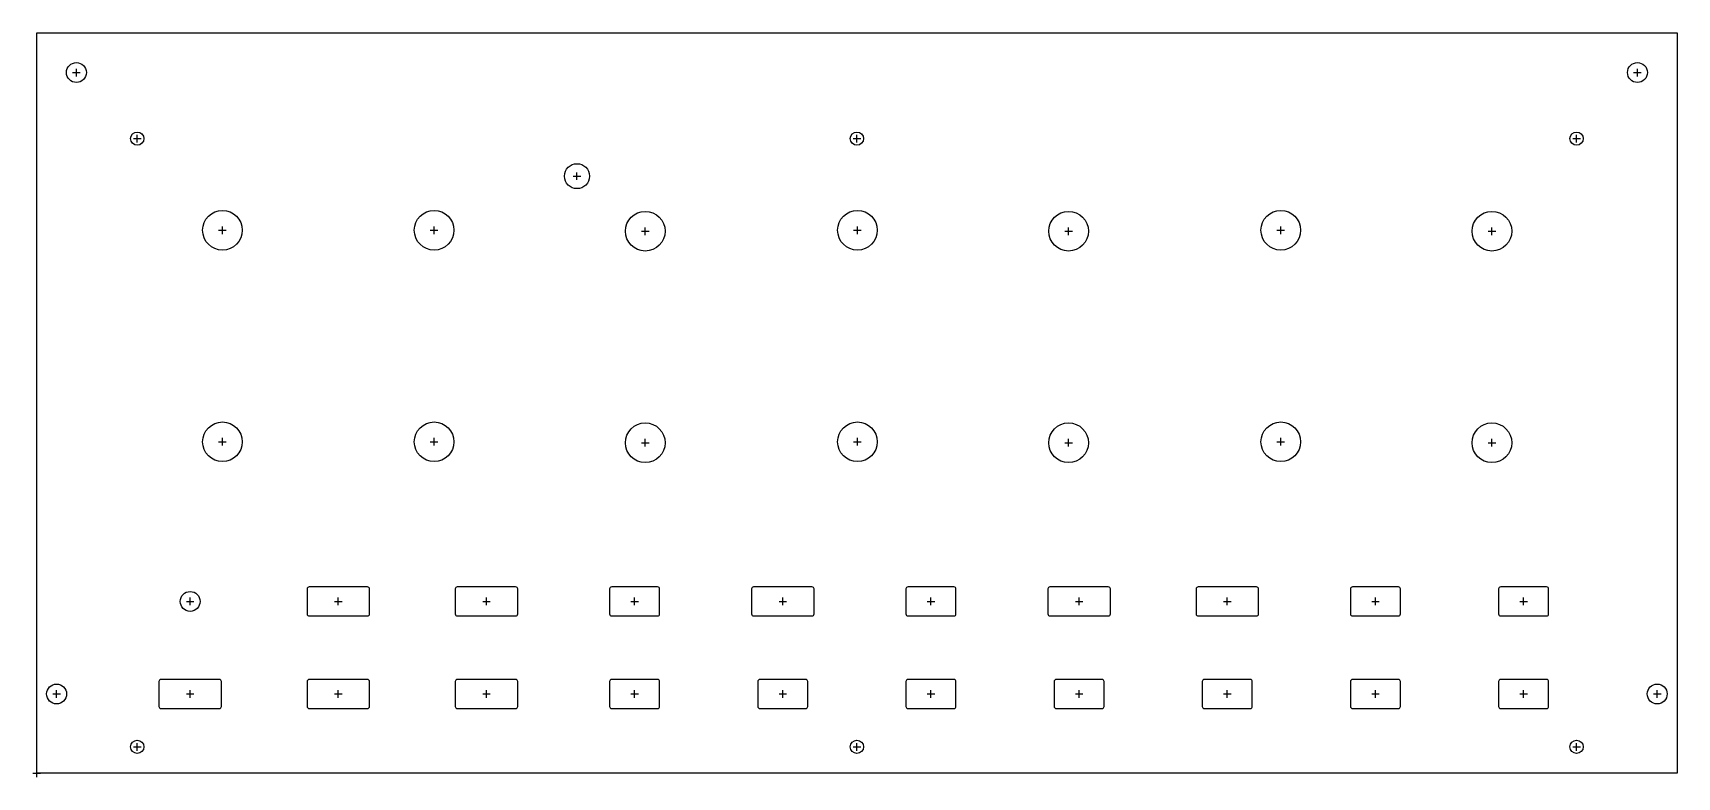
# Model space of a CAD drawing. Header units: millimetres. Extents: x -1 to 394, y -1 to 178.
import ezdxf

# ---------------------------------------------------------------- set-up
doc = ezdxf.new("R2010")
doc.units = ezdxf.units.MM
doc.layers.add('Contour', color=7, linetype='CONTINUOUS')
doc.layers.add('Reference_points', color=1, linetype='CONTINUOUS')

msp = doc.modelspace()

# ---------------------------------------------------------------- linework, layer by layer
at = {"layer": 'Contour', "color": 7, "linetype": 'CONTINUOUS'}
for p, q in [((0, 0), (0, 177.8)), ((0, 177.8), (393.7, 177.8)), ((393.7, 177.8), (393.7, 0)), ((64.89, 44.275), (64.89, 38.275)), ((79.39, 44.775), (65.39, 44.775)), ((79.89, 38.275), (79.89, 44.275)), ((100.45, 44.275), (100.45, 38.275)), ((114.95, 44.775), (100.95, 44.775)), ((115.45, 38.275), (115.45, 44.275)), ((137.51, 44.275), (137.51, 38.275)), ((149.01, 44.775), (138.01, 44.775)), ((149.51, 38.275), (149.51, 44.275)), ((171.57, 44.275), (171.57, 38.275)), ((186.07, 44.775), (172.07, 44.775)), ((186.57, 38.275), (186.57, 44.275)), ((208.63, 44.275), (208.63, 38.275)), ((220.13, 44.775), (209.13, 44.775)), ((220.63, 38.275), (220.63, 44.275)), ((242.69, 44.275), (242.69, 38.275)), ((257.19, 44.775), (243.19, 44.775)), ((257.69, 38.275), (257.69, 44.275)), ((278.25, 44.275), (278.25, 38.275)), ((292.75, 44.775), (278.75, 44.775)), ((293.25, 38.275), (293.25, 44.275)), ((315.31, 44.275), (315.31, 38.275)), ((326.81, 44.775), (315.81, 44.775)), ((327.31, 38.275), (327.31, 44.275)), ((350.87, 44.275), (350.87, 38.275)), ((362.37, 44.775), (351.37, 44.775)), ((362.87, 38.275), (362.87, 44.275)), ((65.39, 37.775), (79.39, 37.775)), ((100.95, 37.775), (114.95, 37.775)), ((138.01, 37.775), (149.01, 37.775)), ((172.07, 37.775), (186.07, 37.775)), ((209.13, 37.775), (220.13, 37.775)), ((243.19, 37.775), (257.19, 37.775)), ((278.75, 37.775), (292.75, 37.775)), ((315.81, 37.775), (326.81, 37.775)), ((351.37, 37.775), (362.37, 37.775)), ((29.33, 22.05), (29.33, 16.05)), ((43.83, 22.55), (29.83, 22.55)), ((44.33, 16.05), (44.33, 22.05)), ((64.89, 22.05), (64.89, 16.05)), ((79.39, 22.55), (65.39, 22.55)), ((79.89, 16.05), (79.89, 22.05)), ((100.45, 22.05), (100.45, 16.05)), ((114.95, 22.55), (100.95, 22.55)), ((115.45, 16.05), (115.45, 22.05)), ((137.51, 22.05), (137.51, 16.05)), ((149.01, 22.55), (138.01, 22.55)), ((149.51, 16.05), (149.51, 22.05)), ((173.07, 22.05), (173.07, 16.05)), ((184.57, 22.55), (173.57, 22.55)), ((185.07, 16.05), (185.07, 22.05)), ((208.63, 22.05), (208.63, 16.05)), ((220.13, 22.55), (209.13, 22.55)), ((220.63, 16.05), (220.63, 22.05)), ((244.19, 22.05), (244.19, 16.05)), ((255.69, 22.55), (244.69, 22.55)), ((256.19, 16.05), (256.19, 22.05)), ((279.75, 22.05), (279.75, 16.05)), ((291.25, 22.55), (280.25, 22.55)), ((291.75, 16.05), (291.75, 22.05)), ((315.31, 22.05), (315.31, 16.05)), ((326.81, 22.55), (315.81, 22.55)), ((327.31, 16.05), (327.31, 22.05)), ((350.87, 22.05), (350.87, 16.05)), ((362.37, 22.55), (351.37, 22.55)), ((362.87, 16.05), (362.87, 22.05)), ((29.83, 15.55), (43.83, 15.55)), ((65.39, 15.55), (79.39, 15.55)), ((100.95, 15.55), (114.95, 15.55)), ((138.01, 15.55), (149.01, 15.55)), ((173.57, 15.55), (184.57, 15.55)), ((209.13, 15.55), (220.13, 15.55)), ((244.69, 15.55), (255.69, 15.55)), ((280.25, 15.55), (291.25, 15.55)), ((315.81, 15.55), (326.81, 15.55)), ((351.37, 15.55), (362.37, 15.55)), ((393.7, 0), (0, 0))]:
    msp.add_line(p, q, dxfattribs=at)
for centre, radius in [((9.525, 168.278), 2.387), ((384.175, 168.275), 2.387), ((24.13, 152.4), 1.587), ((196.85, 152.4), 1.587), ((369.57, 152.4), 1.587), ((129.67, 143.39), 3), ((44.577, 130.4), 4.762), ((95.377, 130.4), 4.762), ((146.05, 130.175), 4.762), ((196.977, 130.4), 4.762), ((247.65, 130.175), 4.762), ((298.577, 130.4), 4.762), ((349.25, 130.175), 4.762), ((44.577, 79.6), 4.762), ((95.377, 79.6), 4.762), ((146.05, 79.375), 4.762), ((196.977, 79.6), 4.762), ((247.65, 79.375), 4.762), ((298.577, 79.6), 4.762), ((349.25, 79.375), 4.762), ((36.83, 41.275), 2.387), ((4.775, 19.05), 2.387), ((388.925, 19.05), 2.387), ((24.13, 6.35), 1.587), ((196.85, 6.35), 1.587), ((369.57, 6.35), 1.587)]:
    msp.add_circle(centre, radius, dxfattribs=at)
for centre, start, end in [((65.39, 44.275), 90, 180), ((79.39, 44.275), 0, 90), ((100.95, 44.275), 90, 180), ((114.95, 44.275), 0, 90), ((138.01, 44.275), 90, 180), ((149.01, 44.275), 0, 90), ((172.07, 44.275), 90, 180), ((186.07, 44.275), 0, 90), ((209.13, 44.275), 90, 180), ((220.13, 44.275), 0, 90), ((243.19, 44.275), 90, 180), ((257.19, 44.275), 0, 90), ((278.75, 44.275), 90, 180), ((292.75, 44.275), 0, 90), ((315.81, 44.275), 90, 180), ((326.81, 44.275), 0, 90), ((351.37, 44.275), 90, 180), ((362.37, 44.275), 0, 90), ((65.39, 38.275), 180, 270), ((79.39, 38.275), 270, 360), ((100.95, 38.275), 180, 270), ((114.95, 38.275), 270, 360), ((138.01, 38.275), 180, 270), ((149.01, 38.275), 270, 360), ((172.07, 38.275), 180, 270), ((186.07, 38.275), 270, 360), ((209.13, 38.275), 180, 270), ((220.13, 38.275), 270, 360), ((243.19, 38.275), 180, 270), ((257.19, 38.275), 270, 360), ((278.75, 38.275), 180, 270), ((292.75, 38.275), 270, 360), ((315.81, 38.275), 180, 270), ((326.81, 38.275), 270, 360), ((351.37, 38.275), 180, 270), ((362.37, 38.275), 270, 360), ((29.83, 22.05), 90, 180), ((43.83, 22.05), 0, 90), ((65.39, 22.05), 90, 180), ((79.39, 22.05), 0, 90), ((100.95, 22.05), 90, 180), ((114.95, 22.05), 0, 90), ((138.01, 22.05), 90, 180), ((149.01, 22.05), 0, 90), ((173.57, 22.05), 90, 180), ((184.57, 22.05), 0, 90), ((209.13, 22.05), 90, 180), ((220.13, 22.05), 0, 90), ((244.69, 22.05), 90, 180), ((255.69, 22.05), 0, 90), ((280.25, 22.05), 90, 180), ((291.25, 22.05), 0, 90), ((315.81, 22.05), 90, 180), ((326.81, 22.05), 0, 90), ((351.37, 22.05), 90, 180), ((362.37, 22.05), 0, 90), ((29.83, 16.05), 180, 270), ((43.83, 16.05), 270, 360), ((65.39, 16.05), 180, 270), ((79.39, 16.05), 270, 360), ((100.95, 16.05), 180, 270), ((114.95, 16.05), 270, 360), ((138.01, 16.05), 180, 270), ((149.01, 16.05), 270, 360), ((173.57, 16.05), 180, 270), ((184.57, 16.05), 270, 360), ((209.13, 16.05), 180, 270), ((220.13, 16.05), 270, 360), ((244.69, 16.05), 180, 270), ((255.69, 16.05), 270, 360), ((280.25, 16.05), 180, 270), ((291.25, 16.05), 270, 360), ((315.81, 16.05), 180, 270), ((326.81, 16.05), 270, 360), ((351.37, 16.05), 180, 270), ((362.37, 16.05), 270, 360)]:
    msp.add_arc(centre, 0.5, start, end, dxfattribs=at)
at = {"layer": 'Reference_points', "color": 1, "linetype": 'CONTINUOUS'}
for p, q in [((8.607, 168.278), (10.443, 168.278)), ((9.525, 167.36), (9.525, 169.196)), ((383.257, 168.275), (385.093, 168.275)), ((384.175, 167.357), (384.175, 169.193)), ((23.212, 152.4), (25.048, 152.4)), ((24.13, 151.482), (24.13, 153.318)), ((195.932, 152.4), (197.768, 152.4)), ((196.85, 151.482), (196.85, 153.318)), ((368.652, 152.4), (370.488, 152.4)), ((369.57, 151.482), (369.57, 153.318)), ((128.752, 143.39), (130.588, 143.39)), ((129.67, 142.472), (129.67, 144.308)), ((43.659, 130.4), (45.495, 130.4)), ((44.577, 129.482), (44.577, 131.318)), ((94.459, 130.4), (96.295, 130.4)), ((95.377, 129.482), (95.377, 131.318)), ((146.05, 129.257), (146.05, 131.093)), ((196.059, 130.4), (197.895, 130.4)), ((196.977, 129.482), (196.977, 131.318)), ((247.65, 129.257), (247.65, 131.093)), ((297.659, 130.4), (299.495, 130.4)), ((298.577, 129.482), (298.577, 131.318)), ((349.25, 129.257), (349.25, 131.093)), ((145.132, 130.175), (146.968, 130.175)), ((246.732, 130.175), (248.568, 130.175)), ((348.332, 130.175), (350.168, 130.175)), ((43.659, 79.6), (45.495, 79.6)), ((44.577, 78.682), (44.577, 80.518)), ((94.459, 79.6), (96.295, 79.6)), ((95.377, 78.682), (95.377, 80.518)), ((145.132, 79.375), (146.968, 79.375)), ((146.05, 78.457), (146.05, 80.293)), ((196.059, 79.6), (197.895, 79.6)), ((196.977, 78.682), (196.977, 80.518)), ((246.732, 79.375), (248.568, 79.375)), ((247.65, 78.457), (247.65, 80.293)), ((297.659, 79.6), (299.495, 79.6)), ((298.577, 78.682), (298.577, 80.518)), ((348.332, 79.375), (350.168, 79.375)), ((349.25, 78.457), (349.25, 80.293)), ((35.912, 41.275), (37.748, 41.275)), ((36.83, 40.357), (36.83, 42.193)), ((71.472, 41.275), (73.308, 41.275)), ((72.39, 40.357), (72.39, 42.193)), ((107.032, 41.275), (108.868, 41.275)), ((107.95, 40.357), (107.95, 42.193)), ((142.592, 41.275), (144.428, 41.275)), ((143.51, 40.357), (143.51, 42.193)), ((178.152, 41.275), (179.988, 41.275)), ((179.07, 40.357), (179.07, 42.193)), ((213.712, 41.275), (215.548, 41.275)), ((214.63, 40.357), (214.63, 42.193)), ((249.272, 41.275), (251.108, 41.275)), ((250.19, 40.357), (250.19, 42.193)), ((284.832, 41.275), (286.668, 41.275)), ((285.75, 40.357), (285.75, 42.193)), ((320.392, 41.275), (322.228, 41.275)), ((321.31, 40.357), (321.31, 42.193)), ((355.952, 41.275), (357.788, 41.275)), ((356.87, 40.357), (356.87, 42.193)), ((4.775, 18.132), (4.775, 19.968)), ((36.83, 18.132), (36.83, 19.968)), ((72.39, 18.132), (72.39, 19.968)), ((107.95, 18.132), (107.95, 19.968)), ((143.51, 18.132), (143.51, 19.968)), ((179.07, 18.132), (179.07, 19.968)), ((214.63, 18.132), (214.63, 19.968)), ((250.19, 18.132), (250.19, 19.968)), ((285.75, 18.132), (285.75, 19.968)), ((321.31, 18.132), (321.31, 19.968)), ((356.87, 18.132), (356.87, 19.968)), ((388.925, 18.132), (388.925, 19.968)), ((3.857, 19.05), (5.693, 19.05)), ((35.912, 19.05), (37.748, 19.05)), ((71.472, 19.05), (73.308, 19.05)), ((107.032, 19.05), (108.868, 19.05)), ((142.592, 19.05), (144.428, 19.05)), ((178.152, 19.05), (179.988, 19.05)), ((213.712, 19.05), (215.548, 19.05)), ((249.272, 19.05), (251.108, 19.05)), ((284.832, 19.05), (286.668, 19.05)), ((320.392, 19.05), (322.228, 19.05)), ((355.952, 19.05), (357.788, 19.05)), ((388.007, 19.05), (389.843, 19.05)), ((23.212, 6.35), (25.048, 6.35)), ((24.13, 5.432), (24.13, 7.268)), ((195.932, 6.35), (197.768, 6.35)), ((196.85, 5.432), (196.85, 7.268)), ((368.652, 6.35), (370.488, 6.35)), ((369.57, 5.432), (369.57, 7.268)), ((-0.918, 0), (0.918, 0)), ((0, -0.918), (0, 0.918))]:
    msp.add_line(p, q, dxfattribs=at)

doc.saveas('drawing.dxf')
